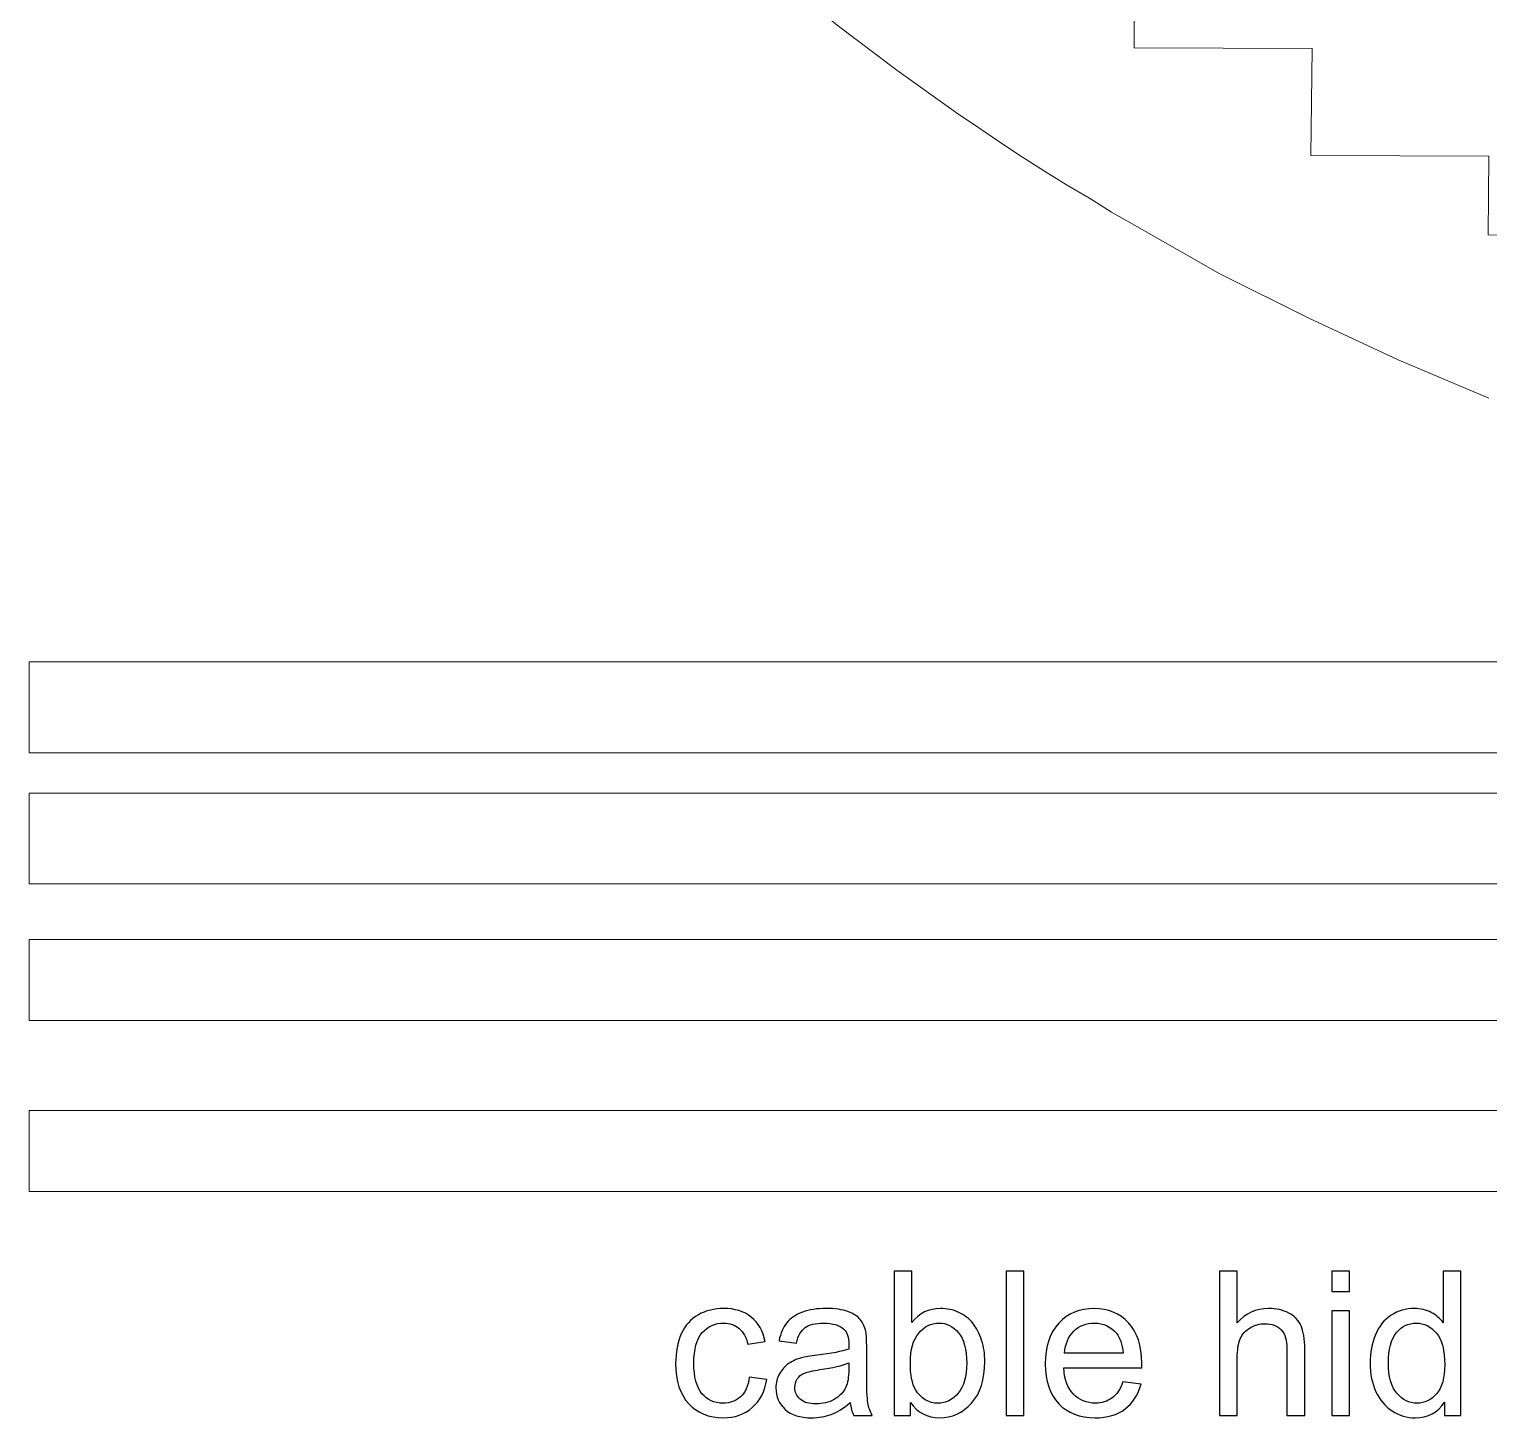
# Model space of a CAD drawing. Header units: centimetres. Extents: x -233 to -82, y 123 to 153.
# Drawn here: x -167.948 to -165.396, y 126.557 to 128.985 of the extents above; entities that cross this region are included whole.
import ezdxf

# ---------------------------------------------------------------- set-up
doc = ezdxf.new("R2010")
doc.units = ezdxf.units.CM
doc.header["$MEASUREMENT"] = 0
doc.layers.add('layer 1', color=7, linetype='Continuous')

msp = doc.modelspace()

# ---------------------------------------------------------------- linework, layer by layer
at = {"layer": 'layer 1', "color": 1, "lineweight": 9}
for points, knots in [([(-166.0156, 128.95204), (-166.0156, 128.95204), (-166.01532, 129.18441), (-166.01532, 129.18441), (-166.01532, 129.18441), (-166.01532, 129.18441), (-166.32647, 129.18565), (-166.32647, 129.18565), (-166.32647, 129.18565), (-166.32647, 129.18565), (-166.32502, 129.46265), (-166.32502, 129.46265), (-166.32502, 129.46265), (-166.32502, 129.46265), (-166.63511, 129.46201), (-166.63511, 129.46201), (-166.63511, 129.46201), (-166.63511, 129.46201), (-166.63518, 129.77972), (-166.63518, 129.77972), (-166.63518, 129.77972), (-166.63518, 129.77972), (-166.94633, 129.78096), (-166.94633, 129.78096), (-166.94633, 129.78096), (-166.94633, 129.78096), (-166.94711, 130.1422), (-166.94711, 130.1422), (-166.94711, 130.1422), (-166.94711, 130.1422), (-167.2554, 130.14266), (-167.2554, 130.14266), (-167.2554, 130.14266), (-167.2554, 130.14266), (-167.256, 130.57982), (-167.256, 130.57982), (-167.256, 130.57982), (-167.256, 130.57982), (-167.56708, 130.58106), (-167.56708, 130.58106), (-167.56708, 130.58106), (-167.56708, 130.58106), (-167.87721, 130.58046), (-167.87721, 130.58046), (-167.87721, 130.58046), (-167.87721, 130.58046), (-167.80309, 130.45212), (-167.80309, 130.45212), (-167.80309, 130.45212), (-167.80309, 130.45212), (-167.72534, 130.32593), (-167.72534, 130.32593), (-167.72534, 130.32593), (-167.72534, 130.32593), (-167.64681, 130.2026), (-167.64681, 130.2026), (-167.64681, 130.2026), (-167.64681, 130.2026), (-167.56567, 130.08325), (-167.56567, 130.08325), (-167.56567, 130.08325), (-167.56567, 130.08325), (-167.5324, 130.03408), (-167.5324, 130.03408), (-167.5324, 130.03408), (-167.5324, 130.03408), (-167.49621, 129.98405), (-167.49621, 129.98405), (-167.49621, 129.98405), (-167.49621, 129.98405), (-167.45924, 129.93699), (-167.45924, 129.93699), (-167.45924, 129.93699), (-167.45924, 129.93699), (-167.4241, 129.88884), (-167.4241, 129.88884), (-167.4241, 129.88884), (-167.4241, 129.88884), (-167.38611, 129.83991), (-167.38611, 129.83991), (-167.38611, 129.83991), (-167.38611, 129.83991), (-167.34913, 129.79281), (-167.34913, 129.79281), (-167.34913, 129.79281), (-167.34913, 129.79281), (-167.31033, 129.74674), (-167.31033, 129.74674), (-167.31033, 129.74674), (-167.31033, 129.74674), (-167.27156, 129.70074), (-167.27156, 129.70074), (-167.27156, 129.70074), (-167.27156, 129.70074), (-167.23272, 129.6547), (-167.23272, 129.6547), (-167.23272, 129.6547), (-167.23272, 129.6547), (-167.19391, 129.60866), (-167.19391, 129.60866), (-167.19391, 129.60866), (-167.19391, 129.60866), (-167.15433, 129.56552), (-167.15433, 129.56552), (-167.15433, 129.56552), (-167.15433, 129.56552), (-167.11373, 129.52054), (-167.11373, 129.52054), (-167.11373, 129.52054), (-167.11373, 129.52054), (-167.07231, 129.47845), (-167.07231, 129.47845), (-167.07231, 129.47845), (-167.07231, 129.47845), (-167.02987, 129.43457), (-167.02987, 129.43457), (-167.02987, 129.43457), (-167.02987, 129.43457), (-166.98845, 129.39245), (-166.98845, 129.39245), (-166.98845, 129.39245), (-166.98845, 129.39245), (-166.94598, 129.34852), (-166.94598, 129.34852), (-166.94598, 129.34852), (-166.94598, 129.34852), (-166.84551, 129.255), (-166.84551, 129.255), (-166.84551, 129.255), (-166.84551, 129.255), (-166.74218, 129.16071), (-166.74218, 129.16071), (-166.74218, 129.16071), (-166.74218, 129.16071), (-166.63546, 129.07322), (-166.63546, 129.07322), (-166.63546, 129.07322), (-166.63546, 129.07322), (-166.53482, 128.99201), (-166.53482, 128.99201), (-166.53482, 128.99201), (-166.53482, 128.99201), (-166.4305, 128.91291), (-166.4305, 128.91291), (-166.4305, 128.91291), (-166.4305, 128.91291), (-166.32647, 128.83855), (-166.32647, 128.83855), (-166.32647, 128.83855), (-166.32647, 128.83855), (-166.28696, 128.81248), (-166.28696, 128.81248), (-166.28696, 128.81248), (-166.28696, 128.81248), (-166.25037, 128.78715), (-166.25037, 128.78715), (-166.25037, 128.78715), (-166.25037, 128.78715), (-166.21086, 128.76111), (-166.21086, 128.76111), (-166.21086, 128.76111), (-166.21086, 128.76111), (-166.17241, 128.73684), (-166.17241, 128.73684), (-166.17241, 128.73684), (-166.17241, 128.73684), (-166.13396, 128.71261), (-166.13396, 128.71261), (-166.13396, 128.71261), (-166.13396, 128.71261), (-166.09374, 128.68943), (-166.09374, 128.68943), (-166.09374, 128.68943), (-166.09374, 128.68943), (-166.05525, 128.66516), (-166.05525, 128.66516), (-166.05525, 128.66516), (-166.05525, 128.66516), (-166.01496, 128.64198), (-166.01496, 128.64198), (-166.01496, 128.64198), (-166.01496, 128.64198), (-165.86574, 128.5571), (-165.86574, 128.5571), (-165.86574, 128.5571), (-165.86574, 128.5571), (-165.71133, 128.48002), (-165.71133, 128.48002), (-165.71133, 128.48002), (-165.71133, 128.48002), (-165.55424, 128.40696), (-165.55424, 128.40696), (-165.55424, 128.40696), (-165.55424, 128.40696), (-165.39563, 128.33969), (-165.39563, 128.33969)], [0, 0, 0, 0, 0.02, 0.02, 0.02, 0.02, 0.04, 0.04, 0.04, 0.04, 0.06, 0.06, 0.06, 0.06, 0.08, 0.08, 0.08, 0.08, 0.1, 0.1, 0.1, 0.1, 0.12, 0.12, 0.12, 0.12, 0.14, 0.14, 0.14, 0.14, 0.16, 0.16, 0.16, 0.16, 0.18, 0.18, 0.18, 0.18, 0.2, 0.2, 0.2, 0.2, 0.22, 0.22, 0.22, 0.22, 0.24, 0.24, 0.24, 0.24, 0.26, 0.26, 0.26, 0.26, 0.28, 0.28, 0.28, 0.28, 0.3, 0.3, 0.3, 0.3, 0.32, 0.32, 0.32, 0.32, 0.34, 0.34, 0.34, 0.34, 0.36, 0.36, 0.36, 0.36, 0.38, 0.38, 0.38, 0.38, 0.4, 0.4, 0.4, 0.4, 0.42, 0.42, 0.42, 0.42, 0.44, 0.44, 0.44, 0.44, 0.46, 0.46, 0.46, 0.46, 0.48, 0.48, 0.48, 0.48, 0.5, 0.5, 0.5, 0.5, 0.52, 0.52, 0.52, 0.52, 0.54, 0.54, 0.54, 0.54, 0.56, 0.56, 0.56, 0.56, 0.58, 0.58, 0.58, 0.58, 0.6, 0.6, 0.6, 0.6, 0.62, 0.62, 0.62, 0.62, 0.64, 0.64, 0.64, 0.64, 0.66, 0.66, 0.66, 0.66, 0.68, 0.68, 0.68, 0.68, 0.7, 0.7, 0.7, 0.7, 0.72, 0.72, 0.72, 0.72, 0.74, 0.74, 0.74, 0.74, 0.76, 0.76, 0.76, 0.76, 0.78, 0.78, 0.78, 0.78, 0.8, 0.8, 0.8, 0.8, 0.82, 0.82, 0.82, 0.82, 0.84, 0.84, 0.84, 0.84, 0.86, 0.86, 0.86, 0.86, 0.88, 0.88, 0.88, 0.88, 0.9, 0.9, 0.9, 0.9, 0.92, 0.92, 0.92, 0.92, 0.94, 0.94, 0.94, 0.94, 0.96, 0.96, 0.96, 0.96, 1, 1, 1, 1]), ([(-165.08532, 128.22554), (-165.08532, 128.22554), (-160.9944, 128.22642), (-160.9944, 128.22642), (-160.9944, 128.22642), (-160.9944, 128.22642), (-160.9932, 128.38108), (-160.9932, 128.38108), (-160.9932, 128.38108), (-160.9932, 128.38108), (-160.68315, 128.38168), (-160.68315, 128.38168), (-160.68315, 128.38168), (-160.68315, 128.38168), (-160.68371, 128.69173), (-160.68371, 128.69173), (-160.68371, 128.69173), (-160.68371, 128.69173), (-161.3039, 128.69057), (-161.3039, 128.69057), (-161.3039, 128.69057), (-161.3039, 128.69057), (-161.30319, 128.53693), (-161.30319, 128.53693), (-161.30319, 128.53693), (-161.30319, 128.53693), (-165.08409, 128.53665), (-165.08409, 128.53665), (-165.08409, 128.53665), (-165.08409, 128.53665), (-165.08553, 128.62379), (-165.08553, 128.62379), (-165.08553, 128.62379), (-165.08553, 128.62379), (-165.39661, 128.62502), (-165.39661, 128.62502), (-165.39661, 128.62502), (-165.39661, 128.62502), (-165.39541, 128.76264), (-165.39541, 128.76264), (-165.39541, 128.76264), (-165.39541, 128.76264), (-165.70653, 128.76388), (-165.70653, 128.76388), (-165.70653, 128.76388), (-165.70653, 128.76388), (-165.70448, 128.95085), (-165.70448, 128.95085), (-165.70448, 128.95085), (-165.70448, 128.95085), (-166.0156, 128.95205), (-166.0156, 128.95205)], [0, 0, 0, 0, 0.0714286, 0.0714286, 0.0714286, 0.0714286, 0.1428571, 0.1428571, 0.1428571, 0.1428571, 0.2142857, 0.2142857, 0.2142857, 0.2142857, 0.2857143, 0.2857143, 0.2857143, 0.2857143, 0.3571429, 0.3571429, 0.3571429, 0.3571429, 0.4285714, 0.4285714, 0.4285714, 0.4285714, 0.5, 0.5, 0.5, 0.5, 0.5714286, 0.5714286, 0.5714286, 0.5714286, 0.6428571, 0.6428571, 0.6428571, 0.6428571, 0.7142857, 0.7142857, 0.7142857, 0.7142857, 0.7857143, 0.7857143, 0.7857143, 0.7857143, 0.8571429, 0.8571429, 0.8571429, 0.8571429, 1, 1, 1, 1]), ([(-161.18697, 127.87854), (-161.18697, 127.87854), (-167.94757, 127.87854), (-167.94757, 127.87854), (-167.94757, 127.87854), (-167.94757, 127.87854), (-167.94757, 127.71979), (-167.94757, 127.71979), (-167.94757, 127.71979), (-167.94757, 127.71979), (-161.18697, 127.71979), (-161.18697, 127.71979), (-161.18697, 127.71979), (-161.18697, 127.71979), (-161.18697, 127.87854), (-161.18697, 127.87854)], [0, 0, 0, 0, 0.2, 0.2, 0.2, 0.2, 0.4, 0.4, 0.4, 0.4, 0.6, 0.6, 0.6, 0.6, 1, 1, 1, 1]), ([(-161.18697, 127.64924), (-161.18697, 127.64924), (-167.94757, 127.64924), (-167.94757, 127.64924), (-167.94757, 127.64924), (-167.94757, 127.64924), (-167.94757, 127.49049), (-167.94757, 127.49049), (-167.94757, 127.49049), (-167.94757, 127.49049), (-161.18697, 127.49049), (-161.18697, 127.49049), (-161.18697, 127.49049), (-161.18697, 127.49049), (-161.18697, 127.64924), (-161.18697, 127.64924)], [0, 0, 0, 0, 0.2, 0.2, 0.2, 0.2, 0.4, 0.4, 0.4, 0.4, 0.6, 0.6, 0.6, 0.6, 1, 1, 1, 1]), ([(-167.94756, 127.39306), (-167.94756, 127.39306), (-167.94756, 127.25121), (-167.94756, 127.25121), (-167.94756, 127.25121), (-167.94756, 127.25121), (-161.18692, 127.25121), (-161.18692, 127.25121), (-161.18692, 127.25121), (-161.18692, 127.25121), (-161.18692, 127.39306), (-161.18692, 127.39306), (-161.18692, 127.39306), (-161.18692, 127.39306), (-167.94756, 127.39306), (-167.94756, 127.39306)], [0, 0, 0, 0, 0.2, 0.2, 0.2, 0.2, 0.4, 0.4, 0.4, 0.4, 0.6, 0.6, 0.6, 0.6, 1, 1, 1, 1]), ([(-167.94756, 127.09431), (-167.94756, 127.09431), (-167.94756, 126.95249), (-167.94756, 126.95249), (-167.94756, 126.95249), (-167.94756, 126.95249), (-161.18692, 126.95249), (-161.18692, 126.95249), (-161.18692, 126.95249), (-161.18692, 126.95249), (-161.18692, 127.09434), (-161.18692, 127.09434), (-161.18692, 127.09434), (-161.18692, 127.09434), (-167.94756, 127.09431), (-167.94756, 127.09431)], [0, 0, 0, 0, 0.2, 0.2, 0.2, 0.2, 0.4, 0.4, 0.4, 0.4, 0.6, 0.6, 0.6, 0.6, 1, 1, 1, 1])]:
    msp.add_open_spline(points, degree=3, knots=knots, dxfattribs=at)
at = {"layer": 'layer 1'}
for points, knots in [([(-166.40666, 126.56087), (-166.40666, 126.56087), (-166.43536, 126.56087), (-166.43536, 126.56087), (-166.43536, 126.56087), (-166.43536, 126.56087), (-166.43536, 126.81337), (-166.43536, 126.81337), (-166.43536, 126.81337), (-166.43536, 126.81337), (-166.40436, 126.81337), (-166.40436, 126.81337), (-166.40436, 126.81337), (-166.40436, 126.81337), (-166.40436, 126.72327), (-166.40436, 126.72327), (-166.40436, 126.72327), (-166.39126, 126.73977), (-166.37456, 126.74797), (-166.35426, 126.74797), (-166.35426, 126.74797), (-166.34296, 126.74797), (-166.33236, 126.74567), (-166.32226, 126.74117), (-166.32226, 126.74117), (-166.31226, 126.73667), (-166.30396, 126.73027), (-166.29746, 126.72207), (-166.29746, 126.72207), (-166.29096, 126.71377), (-166.28596, 126.70387), (-166.28226, 126.69227), (-166.28226, 126.69227), (-166.27856, 126.68067), (-166.27676, 126.66827), (-166.27676, 126.65507), (-166.27676, 126.65507), (-166.27676, 126.62377), (-166.28446, 126.59957), (-166.29996, 126.58247), (-166.29996, 126.58247), (-166.31546, 126.56537), (-166.33406, 126.55677), (-166.35576, 126.55677), (-166.35576, 126.55677), (-166.37736, 126.55677), (-166.39436, 126.56577), (-166.40666, 126.58377), (-166.40666, 126.58377), (-166.40666, 126.58377), (-166.40666, 126.56087), (-166.40666, 126.56087)], [0, 0, 0, 0, 0.0714286, 0.0714286, 0.0714286, 0.0714286, 0.1428571, 0.1428571, 0.1428571, 0.1428571, 0.2142857, 0.2142857, 0.2142857, 0.2142857, 0.2857143, 0.2857143, 0.2857143, 0.2857143, 0.3571429, 0.3571429, 0.3571429, 0.3571429, 0.4285714, 0.4285714, 0.4285714, 0.4285714, 0.5, 0.5, 0.5, 0.5, 0.5714286, 0.5714286, 0.5714286, 0.5714286, 0.6428571, 0.6428571, 0.6428571, 0.6428571, 0.7142857, 0.7142857, 0.7142857, 0.7142857, 0.7857143, 0.7857143, 0.7857143, 0.7857143, 0.8571429, 0.8571429, 0.8571429, 0.8571429, 1, 1, 1, 1]), ([(-166.23966, 126.56087), (-166.23966, 126.56087), (-166.23966, 126.81337), (-166.23966, 126.81337), (-166.23966, 126.81337), (-166.23966, 126.81337), (-166.20866, 126.81337), (-166.20866, 126.81337), (-166.20866, 126.81337), (-166.20866, 126.81337), (-166.20866, 126.56087), (-166.20866, 126.56087), (-166.20866, 126.56087), (-166.20866, 126.56087), (-166.23966, 126.56087), (-166.23966, 126.56087)], [0, 0, 0, 0, 0.2, 0.2, 0.2, 0.2, 0.4, 0.4, 0.4, 0.4, 0.6, 0.6, 0.6, 0.6, 1, 1, 1, 1]), ([(-165.86636, 126.56087), (-165.86636, 126.56087), (-165.86636, 126.81337), (-165.86636, 126.81337), (-165.86636, 126.81337), (-165.86636, 126.81337), (-165.83536, 126.81337), (-165.83536, 126.81337), (-165.83536, 126.81337), (-165.83536, 126.81337), (-165.83536, 126.72277), (-165.83536, 126.72277), (-165.83536, 126.72277), (-165.82086, 126.73957), (-165.80266, 126.74797), (-165.78066, 126.74797), (-165.78066, 126.74797), (-165.76706, 126.74797), (-165.75526, 126.74527), (-165.74526, 126.73997), (-165.74526, 126.73997), (-165.73536, 126.73457), (-165.72816, 126.72717), (-165.72386, 126.71777), (-165.72386, 126.71777), (-165.71956, 126.70837), (-165.71736, 126.69467), (-165.71736, 126.67677), (-165.71736, 126.67677), (-165.71736, 126.67677), (-165.71736, 126.56087), (-165.71736, 126.56087), (-165.71736, 126.56087), (-165.71736, 126.56087), (-165.74846, 126.56087), (-165.74846, 126.56087), (-165.74846, 126.56087), (-165.74846, 126.56087), (-165.74846, 126.67677), (-165.74846, 126.67677), (-165.74846, 126.67677), (-165.74846, 126.69227), (-165.75176, 126.70357), (-165.75846, 126.71067), (-165.75846, 126.71067), (-165.76516, 126.71777), (-165.77466, 126.72127), (-165.78696, 126.72127), (-165.78696, 126.72127), (-165.79616, 126.72127), (-165.80476, 126.71887), (-165.81286, 126.71417), (-165.81286, 126.71417), (-165.82096, 126.70937), (-165.82676, 126.70287), (-165.83016, 126.69477), (-165.83016, 126.69477), (-165.83366, 126.68657), (-165.83536, 126.67527), (-165.83536, 126.66097), (-165.83536, 126.66097), (-165.83536, 126.66097), (-165.83536, 126.56087), (-165.83536, 126.56087), (-165.83536, 126.56087), (-165.83536, 126.56087), (-165.86636, 126.56087), (-165.86636, 126.56087)], [0, 0, 0, 0, 0.0555556, 0.0555556, 0.0555556, 0.0555556, 0.1111111, 0.1111111, 0.1111111, 0.1111111, 0.1666667, 0.1666667, 0.1666667, 0.1666667, 0.2222222, 0.2222222, 0.2222222, 0.2222222, 0.2777778, 0.2777778, 0.2777778, 0.2777778, 0.3333333, 0.3333333, 0.3333333, 0.3333333, 0.3888889, 0.3888889, 0.3888889, 0.3888889, 0.4444444, 0.4444444, 0.4444444, 0.4444444, 0.5, 0.5, 0.5, 0.5, 0.5555556, 0.5555556, 0.5555556, 0.5555556, 0.6111111, 0.6111111, 0.6111111, 0.6111111, 0.6666667, 0.6666667, 0.6666667, 0.6666667, 0.7222222, 0.7222222, 0.7222222, 0.7222222, 0.7777778, 0.7777778, 0.7777778, 0.7777778, 0.8333333, 0.8333333, 0.8333333, 0.8333333, 0.8888889, 0.8888889, 0.8888889, 0.8888889, 1, 1, 1, 1]), ([(-165.67006, 126.77777), (-165.67006, 126.77777), (-165.67006, 126.81337), (-165.67006, 126.81337), (-165.67006, 126.81337), (-165.67006, 126.81337), (-165.63906, 126.81337), (-165.63906, 126.81337), (-165.63906, 126.81337), (-165.63906, 126.81337), (-165.63906, 126.77777), (-165.63906, 126.77777), (-165.63906, 126.77777), (-165.63906, 126.77777), (-165.67006, 126.77777), (-165.67006, 126.77777)], [0, 0, 0, 0, 0.2, 0.2, 0.2, 0.2, 0.4, 0.4, 0.4, 0.4, 0.6, 0.6, 0.6, 0.6, 1, 1, 1, 1]), ([(-165.47316, 126.56087), (-165.47316, 126.56087), (-165.47316, 126.58397), (-165.47316, 126.58397), (-165.47316, 126.58397), (-165.48476, 126.56587), (-165.50176, 126.55677), (-165.52426, 126.55677), (-165.52426, 126.55677), (-165.53886, 126.55677), (-165.55226, 126.56077), (-165.56446, 126.56887), (-165.56446, 126.56887), (-165.57676, 126.57687), (-165.58616, 126.58807), (-165.59286, 126.60247), (-165.59286, 126.60247), (-165.59956, 126.61687), (-165.60296, 126.63347), (-165.60296, 126.65217), (-165.60296, 126.65217), (-165.60296, 126.67047), (-165.59996, 126.68697), (-165.59386, 126.70187), (-165.59386, 126.70187), (-165.58776, 126.71677), (-165.57866, 126.72817), (-165.56646, 126.73607), (-165.56646, 126.73607), (-165.55436, 126.74397), (-165.54076, 126.74797), (-165.52566, 126.74797), (-165.52566, 126.74797), (-165.51466, 126.74797), (-165.50486, 126.74567), (-165.49616, 126.74097), (-165.49616, 126.74097), (-165.48756, 126.73627), (-165.48056, 126.73027), (-165.47516, 126.72277), (-165.47516, 126.72277), (-165.47516, 126.72277), (-165.47516, 126.81337), (-165.47516, 126.81337), (-165.47516, 126.81337), (-165.47516, 126.81337), (-165.44436, 126.81337), (-165.44436, 126.81337), (-165.44436, 126.81337), (-165.44436, 126.81337), (-165.44436, 126.56087), (-165.44436, 126.56087), (-165.44436, 126.56087), (-165.44436, 126.56087), (-165.47316, 126.56087), (-165.47316, 126.56087)], [0, 0, 0, 0, 0.0666667, 0.0666667, 0.0666667, 0.0666667, 0.1333333, 0.1333333, 0.1333333, 0.1333333, 0.2, 0.2, 0.2, 0.2, 0.2666667, 0.2666667, 0.2666667, 0.2666667, 0.3333333, 0.3333333, 0.3333333, 0.3333333, 0.4, 0.4, 0.4, 0.4, 0.4666667, 0.4666667, 0.4666667, 0.4666667, 0.5333333, 0.5333333, 0.5333333, 0.5333333, 0.6, 0.6, 0.6, 0.6, 0.6666667, 0.6666667, 0.6666667, 0.6666667, 0.7333333, 0.7333333, 0.7333333, 0.7333333, 0.8, 0.8, 0.8, 0.8, 0.8666667, 0.8666667, 0.8666667, 0.8666667, 1, 1, 1, 1]), ([(-166.68846, 126.62787), (-166.68846, 126.62787), (-166.65796, 126.62387), (-166.65796, 126.62387), (-166.65796, 126.62387), (-166.66126, 126.60287), (-166.66976, 126.58647), (-166.68346, 126.57457), (-166.68346, 126.57457), (-166.69716, 126.56267), (-166.71406, 126.55677), (-166.73406, 126.55677), (-166.73406, 126.55677), (-166.75916, 126.55677), (-166.77926, 126.56497), (-166.79446, 126.58137), (-166.79446, 126.58137), (-166.80966, 126.59767), (-166.81726, 126.62117), (-166.81726, 126.65167), (-166.81726, 126.65167), (-166.81726, 126.67137), (-166.81396, 126.68867), (-166.80746, 126.70347), (-166.80746, 126.70347), (-166.80096, 126.71827), (-166.79096, 126.72937), (-166.77756, 126.73687), (-166.77756, 126.73687), (-166.76416, 126.74427), (-166.74956, 126.74797), (-166.73386, 126.74797), (-166.73386, 126.74797), (-166.71396, 126.74797), (-166.69776, 126.74297), (-166.68516, 126.73287), (-166.68516, 126.73287), (-166.67256, 126.72277), (-166.66446, 126.70857), (-166.66086, 126.69007), (-166.66086, 126.69007), (-166.66086, 126.69007), (-166.69106, 126.68537), (-166.69106, 126.68537), (-166.69106, 126.68537), (-166.69396, 126.69767), (-166.69896, 126.70697), (-166.70626, 126.71317), (-166.70626, 126.71317), (-166.71356, 126.71937), (-166.72236, 126.72247), (-166.73266, 126.72247), (-166.73266, 126.72247), (-166.74836, 126.72247), (-166.76106, 126.71687), (-166.77076, 126.70567), (-166.77076, 126.70567), (-166.78056, 126.69447), (-166.78546, 126.67677), (-166.78546, 126.65247), (-166.78546, 126.65247), (-166.78546, 126.62797), (-166.78076, 126.61007), (-166.77126, 126.59897), (-166.77126, 126.59897), (-166.76186, 126.58787), (-166.74956, 126.58227), (-166.73446, 126.58227), (-166.73446, 126.58227), (-166.72226, 126.58227), (-166.71206, 126.58597), (-166.70386, 126.59347), (-166.70386, 126.59347), (-166.69576, 126.60097), (-166.69056, 126.61237), (-166.68846, 126.62787)], [0, 0, 0, 0, 0.05, 0.05, 0.05, 0.05, 0.1, 0.1, 0.1, 0.1, 0.15, 0.15, 0.15, 0.15, 0.2, 0.2, 0.2, 0.2, 0.25, 0.25, 0.25, 0.25, 0.3, 0.3, 0.3, 0.3, 0.35, 0.35, 0.35, 0.35, 0.4, 0.4, 0.4, 0.4, 0.45, 0.45, 0.45, 0.45, 0.5, 0.5, 0.5, 0.5, 0.55, 0.55, 0.55, 0.55, 0.6, 0.6, 0.6, 0.6, 0.65, 0.65, 0.65, 0.65, 0.7, 0.7, 0.7, 0.7, 0.75, 0.75, 0.75, 0.75, 0.8, 0.8, 0.8, 0.8, 0.85, 0.85, 0.85, 0.85, 0.9, 0.9, 0.9, 0.9, 1, 1, 1, 1]), ([(-166.51206, 126.58347), (-166.52356, 126.57367), (-166.53456, 126.56677), (-166.54516, 126.56277), (-166.54516, 126.56277), (-166.55586, 126.55877), (-166.56726, 126.55677), (-166.57936, 126.55677), (-166.57936, 126.55677), (-166.59946, 126.55677), (-166.61496, 126.56167), (-166.62576, 126.57147), (-166.62576, 126.57147), (-166.63656, 126.58127), (-166.64196, 126.59377), (-166.64196, 126.60907), (-166.64196, 126.60907), (-166.64196, 126.61807), (-166.63986, 126.62627), (-166.63576, 126.63367), (-166.63576, 126.63367), (-166.63166, 126.64107), (-166.62636, 126.64697), (-166.61976, 126.65147), (-166.61976, 126.65147), (-166.61316, 126.65597), (-166.60576, 126.65937), (-166.59746, 126.66167), (-166.59746, 126.66167), (-166.59136, 126.66327), (-166.58226, 126.66477), (-166.56996, 126.66627), (-166.56996, 126.66627), (-166.54486, 126.66927), (-166.52646, 126.67287), (-166.51466, 126.67697), (-166.51466, 126.67697), (-166.51456, 126.68127), (-166.51446, 126.68397), (-166.51446, 126.68507), (-166.51446, 126.68507), (-166.51446, 126.69767), (-166.51736, 126.70657), (-166.52326, 126.71177), (-166.52326, 126.71177), (-166.53116, 126.71877), (-166.54296, 126.72227), (-166.55856, 126.72227), (-166.55856, 126.72227), (-166.57316, 126.72227), (-166.58396, 126.71977), (-166.59086, 126.71467), (-166.59086, 126.71467), (-166.59776, 126.70957), (-166.60296, 126.70047), (-166.60626, 126.68747), (-166.60626, 126.68747), (-166.60626, 126.68747), (-166.63656, 126.69157), (-166.63656, 126.69157), (-166.63656, 126.69157), (-166.63386, 126.70457), (-166.62926, 126.71507), (-166.62296, 126.72307), (-166.62296, 126.72307), (-166.61666, 126.73097), (-166.60746, 126.73717), (-166.59556, 126.74147), (-166.59556, 126.74147), (-166.58366, 126.74577), (-166.56976, 126.74797), (-166.55406, 126.74797), (-166.55406, 126.74797), (-166.53846, 126.74797), (-166.52576, 126.74617), (-166.51596, 126.74247), (-166.51596, 126.74247), (-166.50626, 126.73877), (-166.49906, 126.73407), (-166.49446, 126.72857), (-166.49446, 126.72857), (-166.48986, 126.72297), (-166.48666, 126.71597), (-166.48486, 126.70747), (-166.48486, 126.70747), (-166.48376, 126.70217), (-166.48326, 126.69267), (-166.48326, 126.67887), (-166.48326, 126.67887), (-166.48326, 126.67887), (-166.48326, 126.63757), (-166.48326, 126.63757), (-166.48326, 126.63757), (-166.48326, 126.60867), (-166.48256, 126.59047), (-166.48126, 126.58287), (-166.48126, 126.58287), (-166.47996, 126.57517), (-166.47736, 126.56787), (-166.47346, 126.56087), (-166.47346, 126.56087), (-166.47346, 126.56087), (-166.50586, 126.56087), (-166.50586, 126.56087), (-166.50586, 126.56087), (-166.50906, 126.56727), (-166.51116, 126.57477), (-166.51206, 126.58347)], [0, 0, 0, 0, 0.0357143, 0.0357143, 0.0357143, 0.0357143, 0.0714286, 0.0714286, 0.0714286, 0.0714286, 0.1071429, 0.1071429, 0.1071429, 0.1071429, 0.1428571, 0.1428571, 0.1428571, 0.1428571, 0.1785714, 0.1785714, 0.1785714, 0.1785714, 0.2142857, 0.2142857, 0.2142857, 0.2142857, 0.25, 0.25, 0.25, 0.25, 0.2857143, 0.2857143, 0.2857143, 0.2857143, 0.3214286, 0.3214286, 0.3214286, 0.3214286, 0.3571429, 0.3571429, 0.3571429, 0.3571429, 0.3928571, 0.3928571, 0.3928571, 0.3928571, 0.4285714, 0.4285714, 0.4285714, 0.4285714, 0.4642857, 0.4642857, 0.4642857, 0.4642857, 0.5, 0.5, 0.5, 0.5, 0.5357143, 0.5357143, 0.5357143, 0.5357143, 0.5714286, 0.5714286, 0.5714286, 0.5714286, 0.6071429, 0.6071429, 0.6071429, 0.6071429, 0.6428571, 0.6428571, 0.6428571, 0.6428571, 0.6785714, 0.6785714, 0.6785714, 0.6785714, 0.7142857, 0.7142857, 0.7142857, 0.7142857, 0.75, 0.75, 0.75, 0.75, 0.7857143, 0.7857143, 0.7857143, 0.7857143, 0.8214286, 0.8214286, 0.8214286, 0.8214286, 0.8571429, 0.8571429, 0.8571429, 0.8571429, 0.8928571, 0.8928571, 0.8928571, 0.8928571, 0.9285714, 0.9285714, 0.9285714, 0.9285714, 1, 1, 1, 1]), ([(-166.03536, 126.61977), (-166.03536, 126.61977), (-166.00336, 126.61577), (-166.00336, 126.61577), (-166.00336, 126.61577), (-166.00846, 126.59707), (-166.01776, 126.58257), (-166.03146, 126.57227), (-166.03146, 126.57227), (-166.04516, 126.56197), (-166.06256, 126.55677), (-166.08376, 126.55677), (-166.08376, 126.55677), (-166.11056, 126.55677), (-166.13176, 126.56497), (-166.14746, 126.58147), (-166.14746, 126.58147), (-166.16316, 126.59797), (-166.17096, 126.62107), (-166.17096, 126.65077), (-166.17096, 126.65077), (-166.17096, 126.68157), (-166.16306, 126.70547), (-166.14716, 126.72247), (-166.14716, 126.72247), (-166.13126, 126.73947), (-166.11076, 126.74797), (-166.08546, 126.74797), (-166.08546, 126.74797), (-166.06106, 126.74797), (-166.04106, 126.73967), (-166.02556, 126.72297), (-166.02556, 126.72297), (-166.01006, 126.70627), (-166.00226, 126.68287), (-166.00226, 126.65267), (-166.00226, 126.65267), (-166.00226, 126.65087), (-166.00236, 126.64807), (-166.00246, 126.64437), (-166.00246, 126.64437), (-166.00246, 126.64437), (-166.13886, 126.64437), (-166.13886, 126.64437), (-166.13886, 126.64437), (-166.13776, 126.62427), (-166.13206, 126.60897), (-166.12186, 126.59827), (-166.12186, 126.59827), (-166.11166, 126.58757), (-166.09886, 126.58227), (-166.08356, 126.58227), (-166.08356, 126.58227), (-166.07226, 126.58227), (-166.06256, 126.58527), (-166.05446, 126.59127), (-166.05446, 126.59127), (-166.04646, 126.59717), (-166.04006, 126.60667), (-166.03536, 126.61977)], [0, 0, 0, 0, 0.0625, 0.0625, 0.0625, 0.0625, 0.125, 0.125, 0.125, 0.125, 0.1875, 0.1875, 0.1875, 0.1875, 0.25, 0.25, 0.25, 0.25, 0.3125, 0.3125, 0.3125, 0.3125, 0.375, 0.375, 0.375, 0.375, 0.4375, 0.4375, 0.4375, 0.4375, 0.5, 0.5, 0.5, 0.5, 0.5625, 0.5625, 0.5625, 0.5625, 0.625, 0.625, 0.625, 0.625, 0.6875, 0.6875, 0.6875, 0.6875, 0.75, 0.75, 0.75, 0.75, 0.8125, 0.8125, 0.8125, 0.8125, 0.875, 0.875, 0.875, 0.875, 1, 1, 1, 1]), ([(-165.67006, 126.56087), (-165.67006, 126.56087), (-165.67006, 126.74377), (-165.67006, 126.74377), (-165.67006, 126.74377), (-165.67006, 126.74377), (-165.63906, 126.74377), (-165.63906, 126.74377), (-165.63906, 126.74377), (-165.63906, 126.74377), (-165.63906, 126.56087), (-165.63906, 126.56087), (-165.63906, 126.56087), (-165.63906, 126.56087), (-165.67006, 126.56087), (-165.67006, 126.56087)], [0, 0, 0, 0, 0.2, 0.2, 0.2, 0.2, 0.4, 0.4, 0.4, 0.4, 0.6, 0.6, 0.6, 0.6, 1, 1, 1, 1]), ([(-166.40696, 126.65367), (-166.40696, 126.63177), (-166.40396, 126.61587), (-166.39796, 126.60617), (-166.39796, 126.60617), (-166.38826, 126.59027), (-166.37506, 126.58227), (-166.35836, 126.58227), (-166.35836, 126.58227), (-166.34486, 126.58227), (-166.33316, 126.58817), (-166.32326, 126.59997), (-166.32326, 126.59997), (-166.31336, 126.61167), (-166.30846, 126.62917), (-166.30846, 126.65247), (-166.30846, 126.65247), (-166.30846, 126.67637), (-166.31316, 126.69407), (-166.32266, 126.70547), (-166.32266, 126.70547), (-166.33216, 126.71677), (-166.34356, 126.72247), (-166.35696, 126.72247), (-166.35696, 126.72247), (-166.37056, 126.72247), (-166.38226, 126.71657), (-166.39216, 126.70487), (-166.39216, 126.70487), (-166.40206, 126.69307), (-166.40696, 126.67597), (-166.40696, 126.65367)], [0, 0, 0, 0, 0.1111111, 0.1111111, 0.1111111, 0.1111111, 0.2222222, 0.2222222, 0.2222222, 0.2222222, 0.3333333, 0.3333333, 0.3333333, 0.3333333, 0.4444444, 0.4444444, 0.4444444, 0.4444444, 0.5555556, 0.5555556, 0.5555556, 0.5555556, 0.6666667, 0.6666667, 0.6666667, 0.6666667, 0.7777778, 0.7777778, 0.7777778, 0.7777778, 1, 1, 1, 1]), ([(-166.13716, 126.66987), (-166.13716, 126.66987), (-166.03506, 126.66987), (-166.03506, 126.66987), (-166.03506, 126.66987), (-166.03636, 126.68527), (-166.04026, 126.69687), (-166.04676, 126.70457), (-166.04676, 126.70457), (-166.05666, 126.71647), (-166.06946, 126.72247), (-166.08516, 126.72247), (-166.08516, 126.72247), (-166.09946, 126.72247), (-166.11136, 126.71767), (-166.12106, 126.70817), (-166.12106, 126.70817), (-166.13076, 126.69867), (-166.13616, 126.68587), (-166.13716, 126.66987)], [0, 0, 0, 0, 0.1666667, 0.1666667, 0.1666667, 0.1666667, 0.3333333, 0.3333333, 0.3333333, 0.3333333, 0.5, 0.5, 0.5, 0.5, 0.6666667, 0.6666667, 0.6666667, 0.6666667, 1, 1, 1, 1]), ([(-165.57116, 126.65217), (-165.57116, 126.62877), (-165.56616, 126.61127), (-165.55626, 126.59967), (-165.55626, 126.59967), (-165.54636, 126.58807), (-165.53476, 126.58227), (-165.52136, 126.58227), (-165.52136, 126.58227), (-165.50786, 126.58227), (-165.49626, 126.58777), (-165.48676, 126.59887), (-165.48676, 126.59887), (-165.47726, 126.60997), (-165.47256, 126.62687), (-165.47256, 126.64957), (-165.47256, 126.64957), (-165.47256, 126.67467), (-165.47736, 126.69307), (-165.48706, 126.70477), (-165.48706, 126.70477), (-165.49676, 126.71647), (-165.50866, 126.72227), (-165.52276, 126.72227), (-165.52276, 126.72227), (-165.53646, 126.72227), (-165.54796, 126.71667), (-165.55726, 126.70537), (-165.55726, 126.70537), (-165.56656, 126.69407), (-165.57116, 126.67637), (-165.57116, 126.65217)], [0, 0, 0, 0, 0.1111111, 0.1111111, 0.1111111, 0.1111111, 0.2222222, 0.2222222, 0.2222222, 0.2222222, 0.3333333, 0.3333333, 0.3333333, 0.3333333, 0.4444444, 0.4444444, 0.4444444, 0.4444444, 0.5555556, 0.5555556, 0.5555556, 0.5555556, 0.6666667, 0.6666667, 0.6666667, 0.6666667, 0.7777778, 0.7777778, 0.7777778, 0.7777778, 1, 1, 1, 1]), ([(-166.51466, 126.65267), (-166.52586, 126.64807), (-166.54276, 126.64417), (-166.56526, 126.64097), (-166.56526, 126.64097), (-166.57796, 126.63907), (-166.58696, 126.63707), (-166.59226, 126.63477), (-166.59226, 126.63477), (-166.59756, 126.63247), (-166.60166, 126.62917), (-166.60456, 126.62477), (-166.60456, 126.62477), (-166.60746, 126.62027), (-166.60886, 126.61537), (-166.60886, 126.60997), (-166.60886, 126.60997), (-166.60886, 126.60167), (-166.60576, 126.59487), (-166.59946, 126.58937), (-166.59946, 126.58937), (-166.59316, 126.58387), (-166.58406, 126.58107), (-166.57196, 126.58107), (-166.57196, 126.58107), (-166.56006, 126.58107), (-166.54936, 126.58367), (-166.54006, 126.58887), (-166.54006, 126.58887), (-166.53076, 126.59407), (-166.52396, 126.60117), (-166.51966, 126.61027), (-166.51966, 126.61027), (-166.51636, 126.61727), (-166.51466, 126.62757), (-166.51466, 126.64127), (-166.51466, 126.64127), (-166.51466, 126.64127), (-166.51466, 126.65267), (-166.51466, 126.65267)], [0, 0, 0, 0, 0.0909091, 0.0909091, 0.0909091, 0.0909091, 0.1818182, 0.1818182, 0.1818182, 0.1818182, 0.2727273, 0.2727273, 0.2727273, 0.2727273, 0.3636364, 0.3636364, 0.3636364, 0.3636364, 0.4545455, 0.4545455, 0.4545455, 0.4545455, 0.5454545, 0.5454545, 0.5454545, 0.5454545, 0.6363636, 0.6363636, 0.6363636, 0.6363636, 0.7272727, 0.7272727, 0.7272727, 0.7272727, 0.8181818, 0.8181818, 0.8181818, 0.8181818, 1, 1, 1, 1])]:
    msp.add_open_spline(points, degree=3, knots=knots, dxfattribs=at)

doc.saveas('drawing.dxf')
